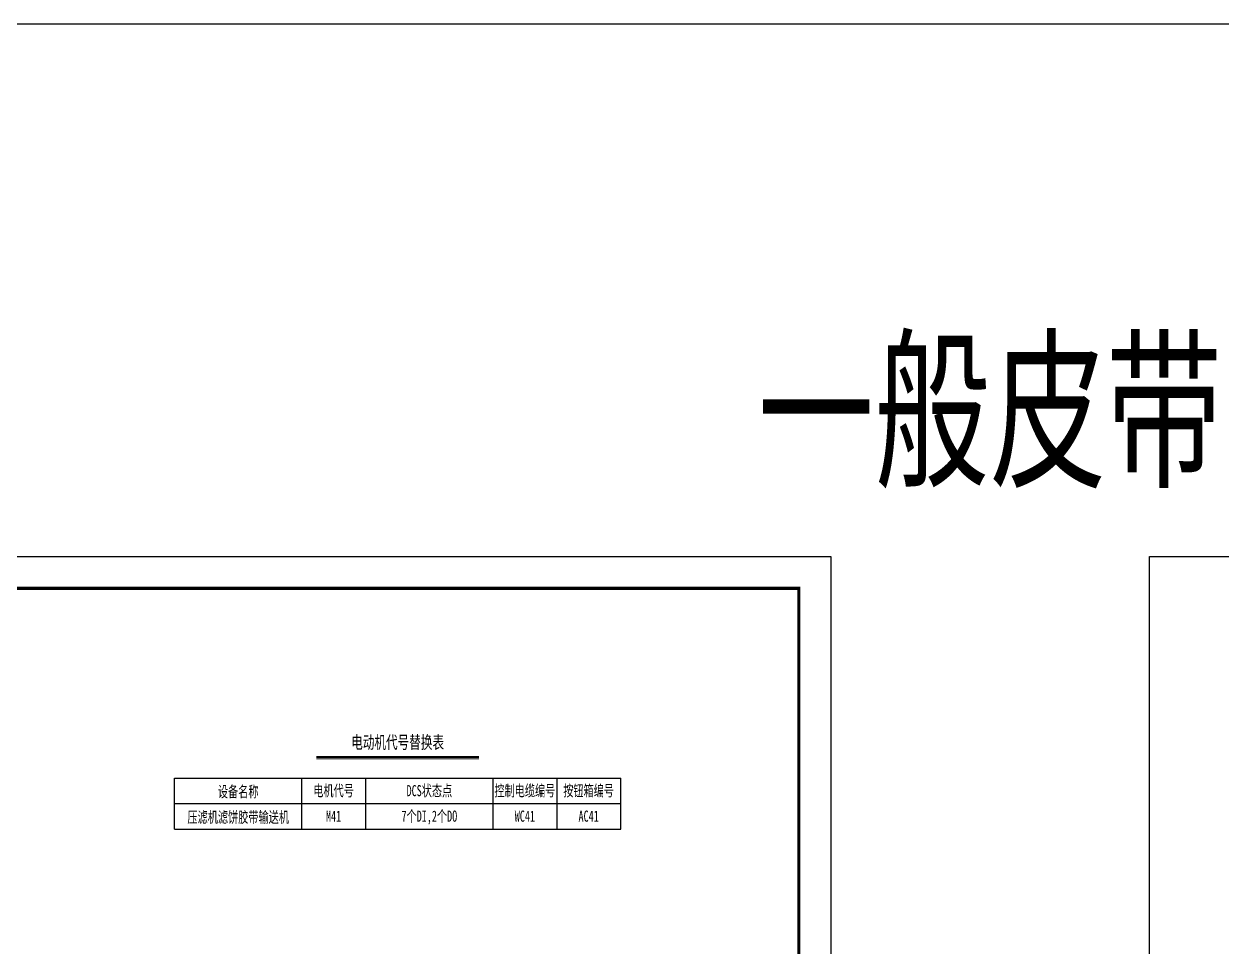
# Model space of a CAD drawing. Header units: millimetres. Extents: x 257344 to 1270023, y 272924 to 540726.
# Drawn here: x 1157905 to 1195484, y 313958 to 342924 of the extents above; entities that cross this region are included whole.
import ezdxf
from ezdxf.enums import TextEntityAlignment as Align

# ---------------------------------------------------------------- set-up
doc = ezdxf.new("R2010")
doc.units = ezdxf.units.MM
doc.layers.add('CAXA0层', color=7, linetype='Continuous', lineweight=25)
doc.layers.add('SW', color=8, linetype='Continuous', lineweight=20)
doc.layers.add('图框', color=7, linetype='Continuous')
doc.layers.add('照明平面设备层', color=1, linetype='Continuous')
doc.styles.add('标准', font='', dxfattribs={"width": 0.667})
doc.styles.get('标准').set_extended_font_data('NSimSun')

msp = doc.modelspace()

# ---------------------------------------------------------------- linework, layer by layer
at = {"color": 3}
msp.add_lwpolyline([(267543.57835, 342923.7246), (1270023.47933, 342923.7246), (1270023.47933, 272923.7246), (267543.57835, 272923.7246)], close=True, dxfattribs=at)
at = {"layer": 'CAXA0层', "color": 2, "linetype": 'ByBlock', "lineweight": 40}
msp.add_line((1167076.01857, 319927.73164), (1172174.16386, 319927.73164), dxfattribs=at)
at = {"layer": 'CAXA0层', "color": 2, "linetype": 'ByBlock', "lineweight": 0}
msp.add_line((1167076.01857, 319862.24871), (1172174.16386, 319862.24871), dxfattribs=at)
at = {"layer": 'SW', "color": 7, "linetype": 'ByBlock', "lineweight": 25}
for p, q in [((1162625.09121, 319259.73236), (1166625.09121, 319259.73236)), ((1162625.09121, 318459.73236), (1162625.09121, 319259.73236)), ((1166625.09121, 318459.73236), (1166625.09121, 319259.73236)), ((1166625.09121, 319259.73236), (1168625.09121, 319259.73236)), ((1168625.09121, 318459.73236), (1168625.09121, 319259.73236)), ((1168625.09121, 319259.73236), (1172625.09121, 319259.73236)), ((1172625.09121, 318459.73236), (1172625.09121, 319259.73236)), ((1172625.09121, 319259.73236), (1174625.09121, 319259.73236)), ((1174625.09121, 319259.73236), (1176625.09121, 319259.73236)), ((1174625.09121, 318459.73236), (1174625.09121, 319259.73236)), ((1176625.09121, 318459.73236), (1176625.09121, 319259.73236)), ((1162625.09121, 318459.73236), (1166625.09121, 318459.73236)), ((1162625.09121, 317659.73236), (1162625.09121, 318459.73236)), ((1166625.09121, 317659.73236), (1166625.09121, 318459.73236)), ((1166625.09121, 318459.73236), (1168625.09121, 318459.73236)), ((1168625.09121, 318459.73236), (1172625.09121, 318459.73236)), ((1168625.09121, 317659.73236), (1168625.09121, 318459.73236)), ((1172625.09121, 318459.73236), (1174625.09121, 318459.73236)), ((1172625.09121, 317659.73236), (1172625.09121, 318459.73236)), ((1174625.09121, 318459.73236), (1176625.09121, 318459.73236)), ((1174625.09121, 317659.73236), (1174625.09121, 318459.73236)), ((1176625.09121, 317659.73236), (1176625.09121, 318459.73236)), ((1162625.09121, 317659.73236), (1166625.09121, 317659.73236)), ((1166625.09121, 317659.73236), (1168625.09121, 317659.73236)), ((1168625.09121, 317659.73236), (1172625.09121, 317659.73236)), ((1172625.09121, 317659.73236), (1174625.09121, 317659.73236)), ((1174625.09121, 317659.73236), (1176625.09121, 317659.73236))]:
    msp.add_line(p, q, dxfattribs=at)
at = {"layer": '图框', "linetype": 'Continuous', "lineweight": 100, "const_width": 100}
msp.add_lwpolyline([(1126308.79781, 285214.48919), (1182208.79781, 285214.48919), (1182208.79781, 325214.48919), (1126308.79781, 325214.48919)], close=True, dxfattribs=at)
at = {"layer": '照明平面设备层', "color": 0, "lineweight": -3, "ltscale": 100}
for points in [[(1123808.79781, 326214.48919), (1183208.79781, 326214.48919), (1183208.79781, 284214.48919), (1123808.79781, 284214.48919)], [(1193208.79781, 326214.48919), (1252608.79781, 326214.48919), (1252608.79781, 284214.48919), (1193208.79781, 284214.48919)]]:
    msp.add_lwpolyline(points, close=True, dxfattribs=at)

# ---------------------------------------------------------------- texts
at = {"layer": 'SW', "color": 4, "linetype": 'ByBlock', "lineweight": 25, "style": '标准', "width": 0.667}
msp.add_text('一般皮带', height=4000, dxfattribs=at).set_placement((1188208.79781, 328795.1976), align=Align.CENTER)
at = {"layer": 'SW', "color": 2, "linetype": 'ByBlock', "lineweight": 25, "style": '标准', "width": 0.667}
msp.add_text('电动机代号替换表', height=400, dxfattribs=at).set_placement((1169624.86348, 320182.74567), align=Align.CENTER)
at = {"layer": 'SW', "color": 7, "linetype": 'ByBlock', "lineweight": 25, "style": '标准', "width": 0.667}
for s, p in [('设备名称', (1164625.09121, 318659.73236)), ('电机代号', (1167616.23387, 318690.64579)), ('DCS状态点', (1170621.23387, 318690.64579)), ('控制电缆编号', (1173616.23387, 318690.64579)), ('按钮箱编号', (1175616.23387, 318690.64579)), ('压滤机滤饼胶带输送机', (1164625.09121, 317859.73236)), ('M41', (1167616.23387, 317890.64579)), ('7个DI,2个DO', (1170621.23387, 317890.64579)), ('WC41', (1173616.23387, 317890.64579)), ('AC41', (1175616.23387, 317890.64579))]:
    msp.add_text(s, height=350, dxfattribs=at).set_placement(p, align=Align.CENTER)

doc.saveas('drawing.dxf')
